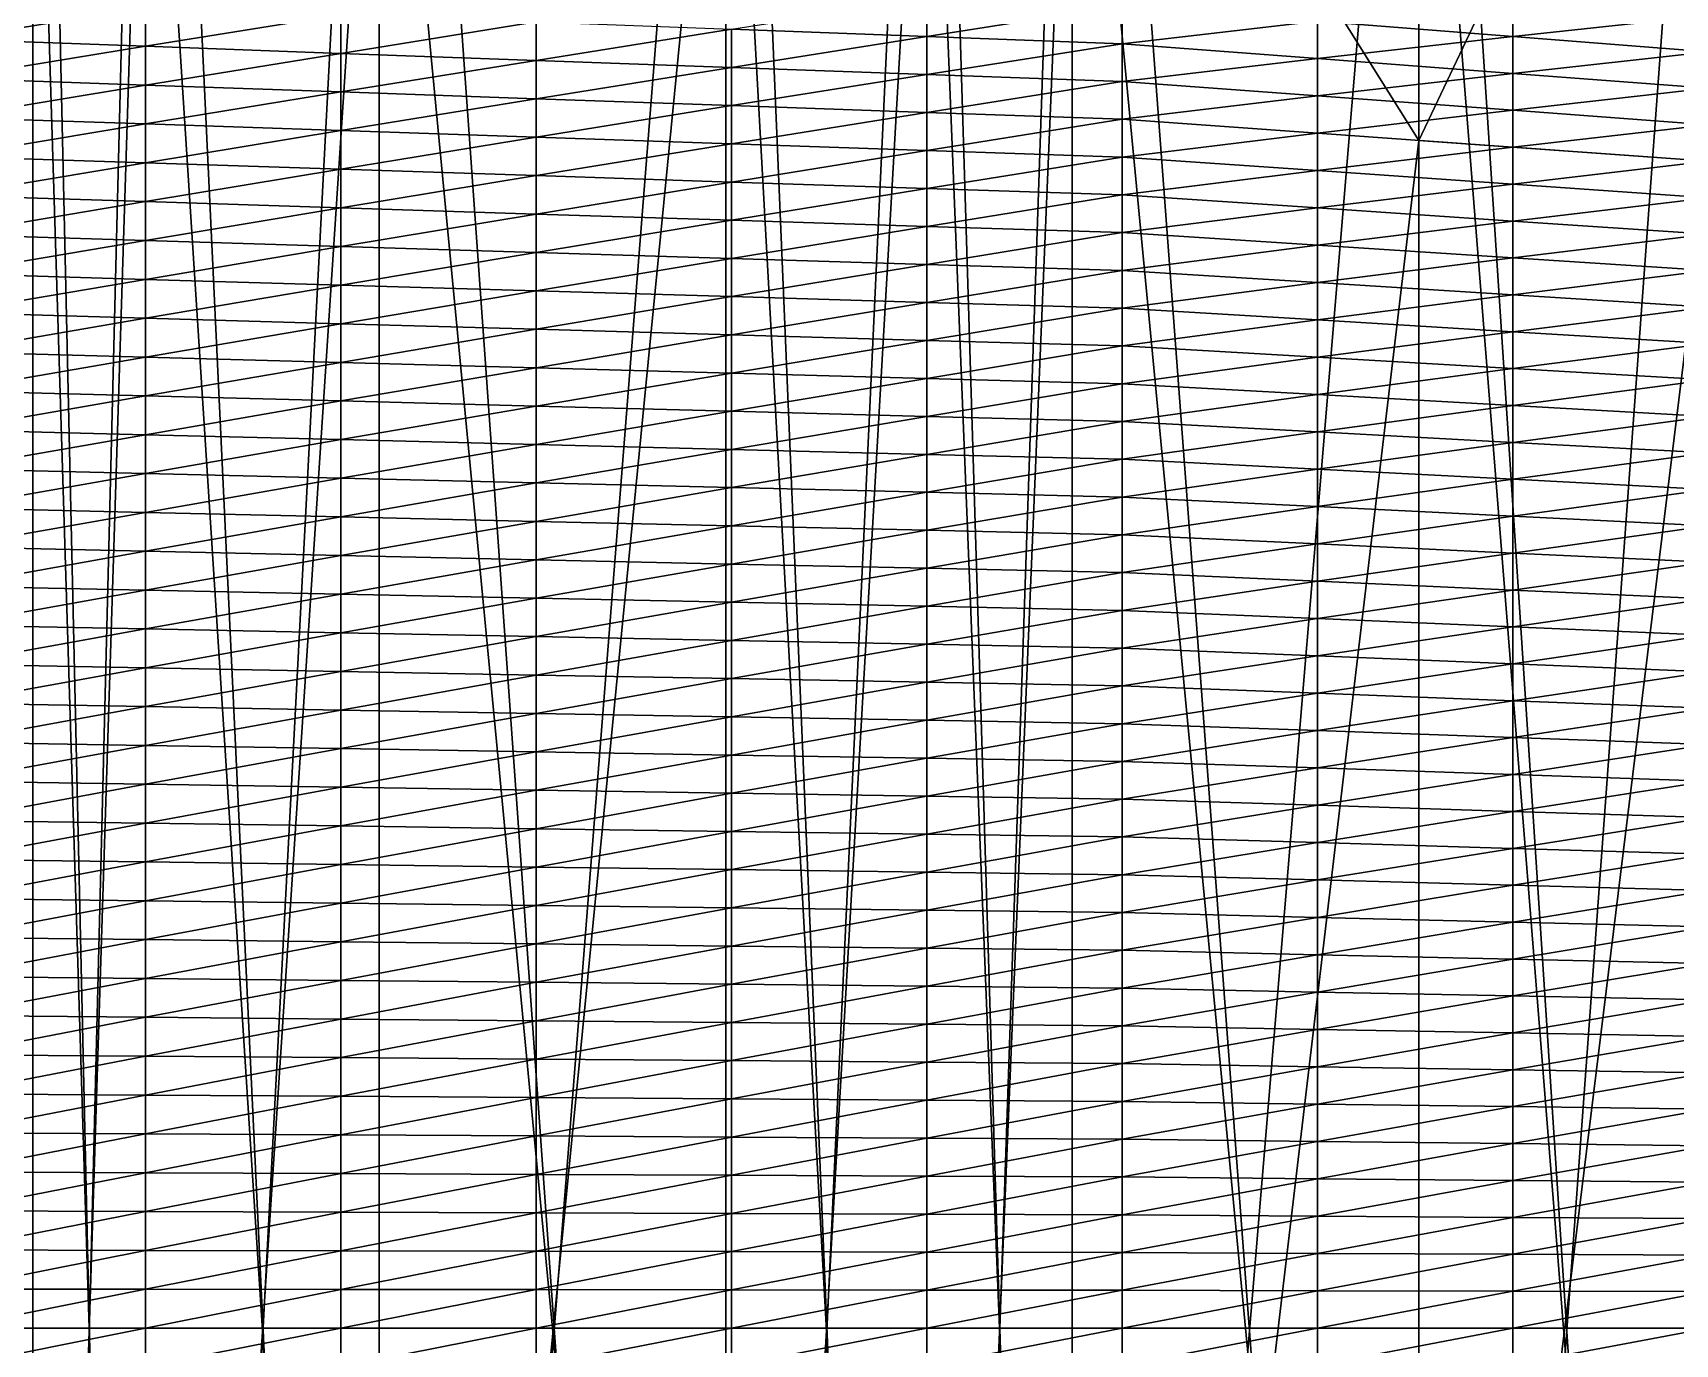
# Model space of a CAD drawing. Header units: metres. Extents: x -3 to 177, y -14 to 14.
# Drawn here: x 140.2 to 149.24, y -0.09 to 7.13 of the extents above; entities that cross this region are included whole.
import ezdxf

# ---------------------------------------------------------------- set-up
doc = ezdxf.new("R2010")
doc.units = ezdxf.units.M
for name, color, linetype, true_color in [('DB_1', 7, 'Continuous', 0x99866a), ('HOLD_1', 7, 'Continuous', 0xe6b85c), ('HULL', 7, 'Continuous', 0x528ba5)]:
    doc.layers.add(name, color=color, linetype=linetype, true_color=true_color)

msp = doc.modelspace()

# ---------------------------------------------------------------- linework, layer by layer
at = {"layer": 'DB_1'}
for points in [[(140.204, 13.7756, 1.75), (140.204, -13.7756, 1.75), (140.825, -13.6949, 1.75)], [(140.204, 13.7756, 1.75), (140.825, -13.6949, 1.75), (140.825, 13.6949, 1.75)], [(140.204, -13.7756, 1.75), (140.204, 13.7756, 1.75), (140.204, 13.6122, 1.4)], [(140.825, 13.6949, 1.75), (140.825, -13.6949, 1.75), (142.1111, -13.5271, 1.75)], [(140.825, 13.6949, 1.75), (142.1111, -13.5271, 1.75), (142.1111, 13.5271, 1.75)], [(140.204, -13.7756, 1.75), (140.204, 13.6122, 1.4), (140.204, 13.0965, 0.7)], [(142.1111, 13.5271, 1.75), (142.1111, -13.5271, 1.75), (144.0182, -13.2691, 1.75)], [(142.1111, 13.5271, 1.75), (144.0182, -13.2691, 1.75), (144.0182, 13.2691, 1.75)], [(144.0182, 13.2691, 1.75), (144.0182, -13.2691, 1.75), (145.125, -13.1167, 1.75)], [(144.0182, 13.2691, 1.75), (145.125, -13.1167, 1.75), (145.125, 13.1167, 1.75)], [(145.125, 13.1167, 1.75), (145.125, -13.1167, 1.75), (145.9252, -13.0029, 1.75)], [(145.125, 13.1167, 1.75), (145.9252, -13.0029, 1.75), (145.9252, 13.0029, 1.75)], [(140.204, 13.0965, 0.7), (140.204, 9.8647), (140.204, -12.6116, 0.35)], [(140.204, -13.7756, 1.75), (140.204, 13.0965, 0.7), (140.204, -12.6116, 0.35)], [(145.9252, 13.0029, 1.75), (145.9252, -13.0029, 1.75), (147.8323, -12.4476, 1.75)], [(145.9252, 13.0029, 1.75), (147.8323, -12.4476, 1.75), (147.8323, 12.4476, 1.75)], [(147.8323, 12.4476, 1.75), (147.8323, -12.4476, 1.75), (149.425, -11.9222, 1.75)], [(147.8323, 12.4476, 1.75), (149.425, -11.9222, 1.75), (149.425, 11.9222, 1.75)], [(145.9252, 9.5772), (147.8323, 10.6657, 0.35), (147.8323, 6.536)], [(147.8323, 6.536), (147.8323, 10.6657, 0.35), (149.425, 9.8921, 0.35)], [(140.204, -9.8647), (140.204, 9.8647), (140.825, 9.8335)], [(140.204, 9.8647), (140.204, -9.8647), (140.204, -12.6116, 0.35)], [(147.8323, 6.536), (149.425, 9.8921, 0.35), (149.425, 6.4221)], [(140.204, -9.8647), (140.825, 9.8335), (140.825, -9.8335)], [(140.825, -9.8335), (140.825, 9.8335), (142.1111, 9.7689)], [(140.825, -9.8335), (142.1111, 9.7689), (142.1111, -9.7689)], [(142.1111, -9.7689), (142.1111, 9.7689), (144.0182, 9.6731)], [(142.1111, -9.7689), (144.0182, 9.6731), (144.0182, -9.6731)], [(144.0182, -9.6731), (144.0182, 9.6731), (145.125, 9.6175)], [(144.0182, -9.6731), (145.125, 9.6175), (145.125, -9.6175)], [(145.125, -9.6175), (145.125, 9.6175), (145.9252, 9.5772)], [(145.125, -9.6175), (145.9252, 9.5772), (145.9252, -9.5772)], [(145.9252, -9.5772), (145.9252, 9.5772), (147.8323, 6.536)], [(145.9252, -9.5772), (147.8323, 6.536), (147.8323, -6.536)], [(147.8323, -6.536), (147.8323, 6.536), (149.425, 6.4221)], [(147.8323, -6.536), (149.425, 6.4221), (149.425, -6.4221)]]:
    msp.add_3dface(points, dxfattribs=at)
at = {"layer": 'HOLD_1'}
for points in [[(140.204, 12.9335, 5.7503), (140.204, 12.4714, 1.75), (140.204, -12.779, 3.0007)], [(140.204, 9.996, 12.6718), (140.204, 12.9335, 5.7503), (140.204, -12.779, 3.0007)], [(140.204, -12.4714, 1.75), (140.204, 12.4714, 1.75), (140.825, 12.3908, 1.75)], [(140.204, 12.4714, 1.75), (140.204, -12.4714, 1.75), (140.204, -12.779, 3.0007)], [(140.204, -12.4714, 1.75), (140.825, 12.3908, 1.75), (140.825, -12.3908, 1.75)], [(140.825, -12.3908, 1.75), (140.825, 12.3908, 1.75), (142.1111, 12.2229, 1.75)], [(140.825, -12.3908, 1.75), (142.1111, 12.2229, 1.75), (142.1111, -12.2229, 1.75)], [(142.1111, -12.2229, 1.75), (142.1111, 12.2229, 1.75), (144.0182, 11.9648, 1.75)], [(142.1111, -12.2229, 1.75), (144.0182, 11.9648, 1.75), (144.0182, -11.9648, 1.75)], [(144.0182, -11.9648, 1.75), (144.0182, 11.9648, 1.75), (145.125, 11.8124, 1.75)], [(144.0182, -11.9648, 1.75), (145.125, 11.8124, 1.75), (145.125, -11.8124, 1.75)], [(145.125, -11.8124, 1.75), (145.125, 11.8124, 1.75), (145.9252, 11.6986, 1.75)], [(145.125, -11.8124, 1.75), (145.9252, 11.6986, 1.75), (145.9252, -11.6986, 1.75)], [(145.9252, -11.6986, 1.75), (145.9252, 11.6986, 1.75), (147.8323, 11.143, 1.75)], [(145.9252, -11.6986, 1.75), (147.8323, 11.143, 1.75), (147.8323, -11.143, 1.75)], [(147.8323, -11.143, 1.75), (147.8323, 11.143, 1.75), (149.425, 10.6175, 1.75)], [(147.8323, -11.143, 1.75), (149.425, 10.6175, 1.75), (149.425, -10.6175, 1.75)], [(140.204, 9.996, 14.6), (140.204, -9.996, 14.6), (140.825, -9.996, 14.6)], [(140.204, 9.996, 14.6), (140.825, -9.996, 14.6), (140.825, 9.996, 14.6)], [(140.204, -9.996, 14.6), (140.204, 9.996, 14.6), (140.204, 9.996, 12.6718)], [(140.204, -9.996, 12.6718), (140.204, -9.996, 14.6), (140.204, 9.996, 12.6718)], [(140.204, -12.779, 3.0007), (140.204, -9.996, 12.6718), (140.204, 9.996, 12.6718)], [(140.825, 9.996, 14.6), (140.825, -9.996, 14.6), (142.1111, -9.996, 14.6)], [(140.825, 9.996, 14.6), (142.1111, -9.996, 14.6), (142.1111, 9.996, 14.6)], [(142.1111, 9.996, 14.6), (142.1111, -9.996, 14.6), (144.0182, -9.996, 14.6)], [(142.1111, 9.996, 14.6), (144.0182, -9.996, 14.6), (144.0182, 9.996, 14.6)], [(144.0182, 9.996, 14.6), (144.0182, -9.996, 14.6), (145.125, -9.996, 14.6)], [(144.0182, 9.996, 14.6), (145.125, -9.996, 14.6), (145.125, 9.996, 14.6)], [(145.125, 9.996, 14.6), (145.125, -9.996, 14.6), (145.9252, -9.996, 14.6)], [(145.125, 9.996, 14.6), (145.9252, -9.996, 14.6), (145.9252, 9.996, 14.6)], [(145.9252, 9.996, 14.6), (145.9252, -9.996, 14.6), (147.8323, -9.996, 14.6)], [(145.9252, 9.996, 14.6), (147.8323, -9.996, 14.6), (147.8323, 9.996, 14.6)], [(147.8323, 9.996, 14.6), (147.8323, -9.996, 14.6), (149.425, -9.996, 14.6)], [(147.8323, 9.996, 14.6), (149.425, -9.996, 14.6), (149.425, 9.996, 14.6)]]:
    msp.add_3dface(points, dxfattribs=at)
at = {"layer": 'HULL'}
for points in [[(139.75, 7.0932), (139.75, 7.3082), (140.825, 7.2682)], [(139.75, 7.0932), (140.825, 7.2682), (140.825, 7.0545)], [(140.825, 7.0545), (140.825, 7.2682), (141.9, 7.2283)], [(144.05, 7.1485), (145.125, 7.3176), (145.125, 7.1086)], [(145.125, 7.1086), (145.125, 7.3176), (146.2, 7.2765)], [(145.125, 7.1086), (146.2, 7.2765), (146.2, 7.0686)], [(146.2, 7.0686), (146.2, 7.2765), (147.275, 7.1924, 0.0011)], [(147.275, 7.1924, 0.0011), (148.35, 7.3112, 0.0057), (148.35, 7.1083, 0.0023)], [(148.35, 7.1083, 0.0023), (148.35, 7.3112, 0.0057), (149.425, 7.2246, 0.0086)], [(140.825, 7.0545), (141.9, 7.2283), (141.9, 7.0157)], [(141.9, 7.0157), (141.9, 7.2283), (142.975, 7.1884)], [(141.9, 7.0157), (142.975, 7.1884), (142.975, 6.977)], [(142.975, 6.977), (142.975, 7.1884), (144.05, 7.1485)], [(142.975, 6.977), (144.05, 7.1485), (144.05, 6.9382)], [(144.05, 6.9382), (144.05, 7.1485), (145.125, 7.1086)], [(146.2, 7.0686), (147.275, 7.1924, 0.0011), (147.275, 6.9869, 0.0006)], [(147.275, 6.9869, 0.0006), (147.275, 7.1924, 0.0011), (148.35, 7.1083, 0.0023)], [(148.35, 7.1083, 0.0023), (149.425, 7.2246, 0.0086), (149.425, 7.0241, 0.0034)], [(139.75, 6.8783), (139.75, 7.0932), (140.825, 7.0545)], [(139.75, 6.8783), (140.825, 7.0545), (140.825, 6.8407)], [(140.825, 6.8407), (140.825, 7.0545), (141.9, 7.0157)], [(144.05, 6.9382), (145.125, 7.1086), (145.125, 6.8995)], [(145.125, 6.8995), (145.125, 7.1086), (146.2, 7.0686)], [(145.125, 6.8995), (146.2, 7.0686), (146.2, 6.8607)], [(146.2, 6.8607), (146.2, 7.0686), (147.275, 6.9869, 0.0006)], [(147.275, 6.9869, 0.0006), (148.35, 7.1083, 0.0023), (148.35, 6.9052, 0.0012)], [(148.35, 6.9052, 0.0012), (148.35, 7.1083, 0.0023), (149.425, 7.0241, 0.0034)], [(140.825, 6.8407), (141.9, 7.0157), (141.9, 6.8031)], [(141.9, 6.8031), (141.9, 7.0157), (142.975, 6.977)], [(141.9, 6.8031), (142.975, 6.977), (142.975, 6.7656)], [(142.975, 6.7656), (142.975, 6.977), (144.05, 6.9382)], [(146.2, 6.8607), (147.275, 6.9869, 0.0006), (147.275, 6.7814, 0.0003)], [(147.275, 6.7814, 0.0003), (147.275, 6.9869, 0.0006), (148.35, 6.9052, 0.0012)], [(148.35, 6.9052, 0.0012), (149.425, 7.0241, 0.0034), (149.425, 6.8235, 0.0018)], [(139.75, 6.6633), (139.75, 6.8783), (140.825, 6.8407)], [(142.975, 6.7656), (144.05, 6.9382), (144.05, 6.728)], [(144.05, 6.728), (144.05, 6.9382), (145.125, 6.8995)], [(144.05, 6.728), (145.125, 6.8995), (145.125, 6.6904)], [(145.125, 6.6904), (145.125, 6.8995), (146.2, 6.8607)], [(147.275, 6.7814, 0.0003), (148.35, 6.9052, 0.0012), (148.35, 6.7021, 0.0006)], [(148.35, 6.7021, 0.0006), (148.35, 6.9052, 0.0012), (149.425, 6.8235, 0.0018)], [(139.75, 6.6633), (140.825, 6.8407), (140.825, 6.6269)], [(140.825, 6.6269), (140.825, 6.8407), (141.9, 6.8031)], [(140.825, 6.6269), (141.9, 6.8031), (141.9, 6.5905)], [(141.9, 6.5905), (141.9, 6.8031), (142.975, 6.7656)], [(145.125, 6.6904), (146.2, 6.8607), (146.2, 6.6528)], [(146.2, 6.6528), (146.2, 6.8607), (147.275, 6.7814, 0.0003)], [(146.2, 6.6528), (147.275, 6.7814, 0.0003), (147.275, 6.5759)], [(147.275, 6.5759), (147.275, 6.7814, 0.0003), (148.35, 6.7021, 0.0006)], [(148.35, 6.7021, 0.0006), (149.425, 6.8235, 0.0018), (149.425, 6.6228, 0.0009)], [(141.9, 6.5905), (142.975, 6.7656), (142.975, 6.5541)], [(142.975, 6.5541), (142.975, 6.7656), (144.05, 6.728)], [(142.975, 6.5541), (144.05, 6.728), (144.05, 6.5177)], [(144.05, 6.5177), (144.05, 6.728), (145.125, 6.6904)], [(144.05, 6.5177), (145.125, 6.6904), (145.125, 6.4813)], [(145.125, 6.4813), (145.125, 6.6904), (146.2, 6.6528)], [(147.275, 6.5759), (148.35, 6.7021, 0.0006), (148.35, 6.499)], [(148.35, 6.499), (148.35, 6.7021, 0.0006), (149.425, 6.6228, 0.0009)], [(139.75, 6.4484), (139.75, 6.6633), (140.825, 6.6269)], [(139.75, 6.4484), (140.825, 6.6269), (140.825, 6.4132)], [(140.825, 6.4132), (140.825, 6.6269), (141.9, 6.5905)], [(145.125, 6.4813), (146.2, 6.6528), (146.2, 6.4449)], [(146.2, 6.4449), (146.2, 6.6528), (147.275, 6.5759)], [(148.35, 6.499), (149.425, 6.6228, 0.0009), (149.425, 6.4221)], [(140.825, 6.4132), (141.9, 6.5905), (141.9, 6.3779)], [(141.9, 6.3779), (141.9, 6.5905), (142.975, 6.5541)], [(141.9, 6.3779), (142.975, 6.5541), (142.975, 6.3427)], [(142.975, 6.3427), (142.975, 6.5541), (144.05, 6.5177)], [(142.975, 6.3427), (144.05, 6.5177), (144.05, 6.3075)], [(144.05, 6.3075), (144.05, 6.5177), (145.125, 6.4813)], [(146.2, 6.4449), (147.275, 6.5759), (147.275, 6.3704)], [(147.275, 6.3704), (147.275, 6.5759), (148.35, 6.499)], [(139.75, 6.2334), (139.75, 6.4484), (140.825, 6.4132)], [(144.05, 6.3075), (145.125, 6.4813), (145.125, 6.2723)], [(145.125, 6.2723), (145.125, 6.4813), (146.2, 6.4449)], [(145.125, 6.2723), (146.2, 6.4449), (146.2, 6.237)], [(146.2, 6.237), (146.2, 6.4449), (147.275, 6.3704)], [(147.275, 6.3704), (148.35, 6.499), (148.35, 6.2959)], [(148.35, 6.2959), (148.35, 6.499), (149.425, 6.4221)], [(148.35, 6.2959), (149.425, 6.4221), (149.425, 6.2214)], [(139.75, 6.2334), (140.825, 6.4132), (140.825, 6.1994)], [(140.825, 6.1994), (140.825, 6.4132), (141.9, 6.3779)], [(140.825, 6.1994), (141.9, 6.3779), (141.9, 6.1653)], [(141.9, 6.1653), (141.9, 6.3779), (142.975, 6.3427)], [(141.9, 6.1653), (142.975, 6.3427), (142.975, 6.1313)], [(142.975, 6.1313), (142.975, 6.3427), (144.05, 6.3075)], [(146.2, 6.237), (147.275, 6.3704), (147.275, 6.1649)], [(147.275, 6.1649), (147.275, 6.3704), (148.35, 6.2959)], [(142.975, 6.1313), (144.05, 6.3075), (144.05, 6.0972)], [(144.05, 6.0972), (144.05, 6.3075), (145.125, 6.2723)], [(144.05, 6.0972), (145.125, 6.2723), (145.125, 6.0632)], [(145.125, 6.0632), (145.125, 6.2723), (146.2, 6.237)], [(147.275, 6.1649), (148.35, 6.2959), (148.35, 6.0928)], [(148.35, 6.0928), (148.35, 6.2959), (149.425, 6.2214)], [(139.75, 6.0185), (139.75, 6.2334), (140.825, 6.1994)], [(139.75, 6.0185), (140.825, 6.1994), (140.825, 5.9856)], [(140.825, 5.9856), (140.825, 6.1994), (141.9, 6.1653)], [(140.825, 5.9856), (141.9, 6.1653), (141.9, 5.9527)], [(141.9, 5.9527), (141.9, 6.1653), (142.975, 6.1313)], [(145.125, 6.0632), (146.2, 6.237), (146.2, 6.0291)], [(146.2, 6.0291), (146.2, 6.237), (147.275, 6.1649)], [(146.2, 6.0291), (147.275, 6.1649), (147.275, 5.9594)], [(147.275, 5.9594), (147.275, 6.1649), (148.35, 6.0928)], [(148.35, 6.0928), (149.425, 6.2214), (149.425, 6.0207)], [(141.9, 5.9527), (142.975, 6.1313), (142.975, 5.9199)], [(142.975, 5.9199), (142.975, 6.1313), (144.05, 6.0972)], [(142.975, 5.9199), (144.05, 6.0972), (144.05, 5.887)], [(144.05, 5.887), (144.05, 6.0972), (145.125, 6.0632)], [(144.05, 5.887), (145.125, 6.0632), (145.125, 5.8541)], [(145.125, 5.8541), (145.125, 6.0632), (146.2, 6.0291)], [(147.275, 5.9594), (148.35, 6.0928), (148.35, 5.8897)], [(148.35, 5.8897), (148.35, 6.0928), (149.425, 6.0207)], [(139.75, 5.8035), (139.75, 6.0185), (140.825, 5.9856)], [(139.75, 5.8035), (140.825, 5.9856), (140.825, 5.7718)], [(140.825, 5.7718), (140.825, 5.9856), (141.9, 5.9527)], [(145.125, 5.8541), (146.2, 6.0291), (146.2, 5.8212)], [(146.2, 5.8212), (146.2, 6.0291), (147.275, 5.9594)], [(148.35, 5.8897), (149.425, 6.0207), (149.425, 5.82)], [(140.825, 5.7718), (141.9, 5.9527), (141.9, 5.7401)], [(141.9, 5.7401), (141.9, 5.9527), (142.975, 5.9199)], [(141.9, 5.7401), (142.975, 5.9199), (142.975, 5.7084)], [(142.975, 5.7084), (142.975, 5.9199), (144.05, 5.887)], [(142.975, 5.7084), (144.05, 5.887), (144.05, 5.6767)], [(144.05, 5.6767), (144.05, 5.887), (145.125, 5.8541)], [(146.2, 5.8212), (147.275, 5.9594), (147.275, 5.7539)], [(147.275, 5.7539), (147.275, 5.9594), (148.35, 5.8897)], [(147.275, 5.7539), (148.35, 5.8897), (148.35, 5.6866)], [(148.35, 5.6866), (148.35, 5.8897), (149.425, 5.82)], [(139.75, 5.5886), (139.75, 5.8035), (140.825, 5.7718)], [(144.05, 5.6767), (145.125, 5.8541), (145.125, 5.645)], [(145.125, 5.645), (145.125, 5.8541), (146.2, 5.8212)], [(145.125, 5.645), (146.2, 5.8212), (146.2, 5.6133)], [(146.2, 5.6133), (146.2, 5.8212), (147.275, 5.7539)], [(148.35, 5.6866), (149.425, 5.82), (149.425, 5.6193)], [(139.75, 5.5886), (140.825, 5.7718), (140.825, 5.5581)], [(140.825, 5.5581), (140.825, 5.7718), (141.9, 5.7401)], [(140.825, 5.5581), (141.9, 5.7401), (141.9, 5.5275)], [(141.9, 5.5275), (141.9, 5.7401), (142.975, 5.7084)], [(141.9, 5.5275), (142.975, 5.7084), (142.975, 5.497)], [(142.975, 5.497), (142.975, 5.7084), (144.05, 5.6767)], [(146.2, 5.6133), (147.275, 5.7539), (147.275, 5.5484)], [(147.275, 5.5484), (147.275, 5.7539), (148.35, 5.6866)], [(142.975, 5.497), (144.05, 5.6767), (144.05, 5.4665)], [(144.05, 5.4665), (144.05, 5.6767), (145.125, 5.645)], [(144.05, 5.4665), (145.125, 5.645), (145.125, 5.436)], [(145.125, 5.436), (145.125, 5.645), (146.2, 5.6133)], [(145.125, 5.436), (146.2, 5.6133), (146.2, 5.4054)], [(146.2, 5.4054), (146.2, 5.6133), (147.275, 5.5484)], [(147.275, 5.5484), (148.35, 5.6866), (148.35, 5.4835)], [(148.35, 5.4835), (148.35, 5.6866), (149.425, 5.6193)], [(148.35, 5.4835), (149.425, 5.6193), (149.425, 5.4186)], [(139.75, 5.3737), (139.75, 5.5886), (140.825, 5.5581)], [(139.75, 5.3737), (140.825, 5.5581), (140.825, 5.3443)], [(140.825, 5.3443), (140.825, 5.5581), (141.9, 5.5275)], [(140.825, 5.3443), (141.9, 5.5275), (141.9, 5.3149)], [(141.9, 5.3149), (141.9, 5.5275), (142.975, 5.497)], [(146.2, 5.4054), (147.275, 5.5484), (147.275, 5.3429)], [(147.275, 5.3429), (147.275, 5.5484), (148.35, 5.4835)], [(141.9, 5.3149), (142.975, 5.497), (142.975, 5.2856)], [(142.975, 5.2856), (142.975, 5.497), (144.05, 5.4665)], [(142.975, 5.2856), (144.05, 5.4665), (144.05, 5.2562)], [(144.05, 5.2562), (144.05, 5.4665), (145.125, 5.436)], [(144.05, 5.2562), (145.125, 5.436), (145.125, 5.2269)], [(145.125, 5.2269), (145.125, 5.436), (146.2, 5.4054)], [(147.275, 5.3429), (148.35, 5.4835), (148.35, 5.2804)], [(148.35, 5.2804), (148.35, 5.4835), (149.425, 5.4186)], [(139.75, 5.1587), (139.75, 5.3737), (140.825, 5.3443)], [(139.75, 5.1587), (140.825, 5.3443), (140.825, 5.1305)], [(140.825, 5.1305), (140.825, 5.3443), (141.9, 5.3149)], [(145.125, 5.2269), (146.2, 5.4054), (146.2, 5.1975)], [(146.2, 5.1975), (146.2, 5.4054), (147.275, 5.3429)], [(146.2, 5.1975), (147.275, 5.3429), (147.275, 5.1374)], [(147.275, 5.1374), (147.275, 5.3429), (148.35, 5.2804)], [(148.35, 5.2804), (149.425, 5.4186), (149.425, 5.2179)], [(140.825, 5.1305), (141.9, 5.3149), (141.9, 5.1023)], [(141.9, 5.1023), (141.9, 5.3149), (142.975, 5.2856)], [(141.9, 5.1023), (142.975, 5.2856), (142.975, 5.0742)], [(142.975, 5.0742), (142.975, 5.2856), (144.05, 5.2562)], [(142.975, 5.0742), (144.05, 5.2562), (144.05, 5.046)], [(144.05, 5.046), (144.05, 5.2562), (145.125, 5.2269)], [(147.275, 5.1374), (148.35, 5.2804), (148.35, 5.0773)], [(148.35, 5.0773), (148.35, 5.2804), (149.425, 5.2179)], [(139.75, 4.9438), (139.75, 5.1587), (140.825, 5.1305)], [(144.05, 5.046), (145.125, 5.2269), (145.125, 5.0178)], [(145.125, 5.0178), (145.125, 5.2269), (146.2, 5.1975)], [(145.125, 5.0178), (146.2, 5.1975), (146.2, 4.9896)], [(146.2, 4.9896), (146.2, 5.1975), (147.275, 5.1374)], [(148.35, 5.0773), (149.425, 5.2179), (149.425, 5.0173)], [(139.75, 4.9438), (140.825, 5.1305), (140.825, 4.9168)], [(140.825, 4.9168), (140.825, 5.1305), (141.9, 5.1023)], [(140.825, 4.9168), (141.9, 5.1023), (141.9, 4.8897)], [(141.9, 4.8897), (141.9, 5.1023), (142.975, 5.0742)], [(141.9, 4.8897), (142.975, 5.0742), (142.975, 4.8627)], [(142.975, 4.8627), (142.975, 5.0742), (144.05, 5.046)], [(146.2, 4.9896), (147.275, 5.1374), (147.275, 4.9319)], [(147.275, 4.9319), (147.275, 5.1374), (148.35, 5.0773)], [(147.275, 4.9319), (148.35, 5.0773), (148.35, 4.8743)], [(148.35, 4.8743), (148.35, 5.0773), (149.425, 5.0173)], [(142.975, 4.8627), (144.05, 5.046), (144.05, 4.8357)], [(144.05, 4.8357), (144.05, 5.046), (145.125, 5.0178)], [(144.05, 4.8357), (145.125, 5.0178), (145.125, 4.8087)], [(145.125, 4.8087), (145.125, 5.0178), (146.2, 4.9896)], [(145.125, 4.8087), (146.2, 4.9896), (146.2, 4.7817)], [(146.2, 4.7817), (146.2, 4.9896), (147.275, 4.9319)], [(148.35, 4.8743), (149.425, 5.0173), (149.425, 4.8166)], [(139.75, 4.7288), (139.75, 4.9438), (140.825, 4.9168)], [(139.75, 4.7288), (140.825, 4.9168), (140.825, 4.703)], [(140.825, 4.703), (140.825, 4.9168), (141.9, 4.8897)], [(140.825, 4.703), (141.9, 4.8897), (141.9, 4.6772)], [(141.9, 4.6772), (141.9, 4.8897), (142.975, 4.8627)], [(146.2, 4.7817), (147.275, 4.9319), (147.275, 4.7264)], [(147.275, 4.7264), (147.275, 4.9319), (148.35, 4.8743)], [(141.9, 4.6772), (142.975, 4.8627), (142.975, 4.6513)], [(142.975, 4.6513), (142.975, 4.8627), (144.05, 4.8357)], [(142.975, 4.6513), (144.05, 4.8357), (144.05, 4.6255)], [(144.05, 4.6255), (144.05, 4.8357), (145.125, 4.8087)], [(144.05, 4.6255), (145.125, 4.8087), (145.125, 4.5997)], [(145.125, 4.5997), (145.125, 4.8087), (146.2, 4.7817)], [(147.275, 4.7264), (148.35, 4.8743), (148.35, 4.6712)], [(148.35, 4.6712), (148.35, 4.8743), (149.425, 4.8166)], [(148.35, 4.6712), (149.425, 4.8166), (149.425, 4.6159)], [(139.75, 4.5139), (139.75, 4.7288), (140.825, 4.703)], [(139.75, 4.5139), (140.825, 4.703), (140.825, 4.4892)], [(140.825, 4.4892), (140.825, 4.703), (141.9, 4.6772)], [(145.125, 4.5997), (146.2, 4.7817), (146.2, 4.5738)], [(146.2, 4.5738), (146.2, 4.7817), (147.275, 4.7264)], [(146.2, 4.5738), (147.275, 4.7264), (147.275, 4.5209)], [(147.275, 4.5209), (147.275, 4.7264), (148.35, 4.6712)], [(140.825, 4.4892), (141.9, 4.6772), (141.9, 4.4646)], [(141.9, 4.4646), (141.9, 4.6772), (142.975, 4.6513)], [(141.9, 4.4646), (142.975, 4.6513), (142.975, 4.4399)], [(142.975, 4.4399), (142.975, 4.6513), (144.05, 4.6255)], [(142.975, 4.4399), (144.05, 4.6255), (144.05, 4.4152)], [(144.05, 4.4152), (144.05, 4.6255), (145.125, 4.5997)], [(147.275, 4.5209), (148.35, 4.6712), (148.35, 4.4681)], [(148.35, 4.4681), (148.35, 4.6712), (149.425, 4.6159)], [(148.35, 4.4681), (149.425, 4.6159), (149.425, 4.4152)], [(144.05, 4.4152), (145.125, 4.5997), (145.125, 4.3906)], [(145.125, 4.3906), (145.125, 4.5997), (146.2, 4.5738)], [(145.125, 4.3906), (146.2, 4.5738), (146.2, 4.3659)], [(146.2, 4.3659), (146.2, 4.5738), (147.275, 4.5209)], [(146.2, 4.3659), (147.275, 4.5209), (147.275, 4.3154)], [(147.275, 4.3154), (147.275, 4.5209), (148.35, 4.4681)], [(139.75, 4.2989), (139.75, 4.5139), (140.825, 4.4892)], [(139.75, 4.2989), (140.825, 4.4892), (140.825, 4.2754)], [(140.825, 4.2754), (140.825, 4.4892), (141.9, 4.4646)], [(140.825, 4.2754), (141.9, 4.4646), (141.9, 4.252)], [(141.9, 4.252), (141.9, 4.4646), (142.975, 4.4399)], [(141.9, 4.252), (142.975, 4.4399), (142.975, 4.2285)], [(142.975, 4.2285), (142.975, 4.4399), (144.05, 4.4152)], [(147.275, 4.3154), (148.35, 4.4681), (148.35, 4.265)], [(148.35, 4.265), (148.35, 4.4681), (149.425, 4.4152)], [(142.975, 4.2285), (144.05, 4.4152), (144.05, 4.205)], [(144.05, 4.205), (144.05, 4.4152), (145.125, 4.3906)], [(144.05, 4.205), (145.125, 4.3906), (145.125, 4.1815)], [(145.125, 4.1815), (145.125, 4.3906), (146.2, 4.3659)], [(145.125, 4.1815), (146.2, 4.3659), (146.2, 4.158)], [(146.2, 4.158), (146.2, 4.3659), (147.275, 4.3154)], [(148.35, 4.265), (149.425, 4.4152), (149.425, 4.2145)], [(139.75, 4.084), (139.75, 4.2989), (140.825, 4.2754)], [(139.75, 4.084), (140.825, 4.2754), (140.825, 4.0617)], [(140.825, 4.0617), (140.825, 4.2754), (141.9, 4.252)], [(140.825, 4.0617), (141.9, 4.252), (141.9, 4.0394)], [(141.9, 4.0394), (141.9, 4.252), (142.975, 4.2285)], [(146.2, 4.158), (147.275, 4.3154), (147.275, 4.1099)], [(147.275, 4.1099), (147.275, 4.3154), (148.35, 4.265)], [(147.275, 4.1099), (148.35, 4.265), (148.35, 4.0619)], [(148.35, 4.0619), (148.35, 4.265), (149.425, 4.2145)], [(141.9, 4.0394), (142.975, 4.2285), (142.975, 4.017)], [(142.975, 4.017), (142.975, 4.2285), (144.05, 4.205)], [(142.975, 4.017), (144.05, 4.205), (144.05, 3.9947)], [(144.05, 3.9947), (144.05, 4.205), (145.125, 4.1815)], [(144.05, 3.9947), (145.125, 4.1815), (145.125, 3.9724)], [(145.125, 3.9724), (145.125, 4.1815), (146.2, 4.158)], [(148.35, 4.0619), (149.425, 4.2145), (149.425, 4.0138)], [(139.75, 3.869), (139.75, 4.084), (140.825, 4.0617)], [(145.125, 3.9724), (146.2, 4.158), (146.2, 3.9501)], [(146.2, 3.9501), (146.2, 4.158), (147.275, 4.1099)], [(146.2, 3.9501), (147.275, 4.1099), (147.275, 3.9044)], [(147.275, 3.9044), (147.275, 4.1099), (148.35, 4.0619)], [(139.75, 3.869), (140.825, 4.0617), (140.825, 3.8479)], [(140.825, 3.8479), (140.825, 4.0617), (141.9, 4.0394)], [(140.825, 3.8479), (141.9, 4.0394), (141.9, 3.8268)], [(141.9, 3.8268), (141.9, 4.0394), (142.975, 4.017)], [(141.9, 3.8268), (142.975, 4.017), (142.975, 3.8056)], [(142.975, 3.8056), (142.975, 4.017), (144.05, 3.9947)], [(142.975, 3.8056), (144.05, 3.9947), (144.05, 3.7845)], [(144.05, 3.7845), (144.05, 3.9947), (145.125, 3.9724)], [(147.275, 3.9044), (148.35, 4.0619), (148.35, 3.8588)], [(148.35, 3.8588), (148.35, 4.0619), (149.425, 4.0138)], [(148.35, 3.8588), (149.425, 4.0138), (149.425, 3.8131)], [(144.05, 3.7845), (145.125, 3.9724), (145.125, 3.7634)], [(145.125, 3.7634), (145.125, 3.9724), (146.2, 3.9501)], [(145.125, 3.7634), (146.2, 3.9501), (146.2, 3.7422)], [(146.2, 3.7422), (146.2, 3.9501), (147.275, 3.9044)], [(146.2, 3.7422), (147.275, 3.9044), (147.275, 3.699)], [(147.275, 3.699), (147.275, 3.9044), (148.35, 3.8588)], [(139.75, 3.6541), (139.75, 3.869), (140.825, 3.8479)], [(139.75, 3.6541), (140.825, 3.8479), (140.825, 3.6341)], [(140.825, 3.6341), (140.825, 3.8479), (141.9, 3.8268)], [(140.825, 3.6341), (141.9, 3.8268), (141.9, 3.6142)], [(141.9, 3.6142), (141.9, 3.8268), (142.975, 3.8056)], [(141.9, 3.6142), (142.975, 3.8056), (142.975, 3.5942)], [(142.975, 3.5942), (142.975, 3.8056), (144.05, 3.7845)], [(147.275, 3.699), (148.35, 3.8588), (148.35, 3.6557)], [(148.35, 3.6557), (148.35, 3.8588), (149.425, 3.8131)], [(148.35, 3.6557), (149.425, 3.8131), (149.425, 3.6124)], [(142.975, 3.5942), (144.05, 3.7845), (144.05, 3.5742)], [(144.05, 3.5742), (144.05, 3.7845), (145.125, 3.7634)], [(144.05, 3.5742), (145.125, 3.7634), (145.125, 3.5543)], [(145.125, 3.5543), (145.125, 3.7634), (146.2, 3.7422)], [(145.125, 3.5543), (146.2, 3.7422), (146.2, 3.5343)], [(146.2, 3.5343), (146.2, 3.7422), (147.275, 3.699)], [(139.75, 3.4391), (139.75, 3.6541), (140.825, 3.6341)], [(139.75, 3.4391), (140.825, 3.6341), (140.825, 3.4204)], [(140.825, 3.4204), (140.825, 3.6341), (141.9, 3.6142)], [(146.2, 3.5343), (147.275, 3.699), (147.275, 3.4935)], [(147.275, 3.4935), (147.275, 3.699), (148.35, 3.6557)], [(147.275, 3.4935), (148.35, 3.6557), (148.35, 3.4526)], [(148.35, 3.4526), (148.35, 3.6557), (149.425, 3.6124)], [(140.825, 3.4204), (141.9, 3.6142), (141.9, 3.4016)], [(141.9, 3.4016), (141.9, 3.6142), (142.975, 3.5942)], [(141.9, 3.4016), (142.975, 3.5942), (142.975, 3.3828)], [(142.975, 3.3828), (142.975, 3.5942), (144.05, 3.5742)], [(142.975, 3.3828), (144.05, 3.5742), (144.05, 3.364)], [(144.05, 3.364), (144.05, 3.5742), (145.125, 3.5543)], [(144.05, 3.364), (145.125, 3.5543), (145.125, 3.3452)], [(145.125, 3.3452), (145.125, 3.5543), (146.2, 3.5343)], [(145.125, 3.3452), (146.2, 3.5343), (146.2, 3.3264)], [(146.2, 3.3264), (146.2, 3.5343), (147.275, 3.4935)], [(148.35, 3.4526), (149.425, 3.6124), (149.425, 3.4117)], [(139.75, 3.2242), (139.75, 3.4391), (140.825, 3.4204)], [(146.2, 3.3264), (147.275, 3.4935), (147.275, 3.288)], [(147.275, 3.288), (147.275, 3.4935), (148.35, 3.4526)], [(147.275, 3.288), (148.35, 3.4526), (148.35, 3.2495)], [(148.35, 3.2495), (148.35, 3.4526), (149.425, 3.4117)], [(139.75, 3.2242), (140.825, 3.4204), (140.825, 3.2066)], [(140.825, 3.2066), (140.825, 3.4204), (141.9, 3.4016)], [(140.825, 3.2066), (141.9, 3.4016), (141.9, 3.189)], [(141.9, 3.189), (141.9, 3.4016), (142.975, 3.3828)], [(141.9, 3.189), (142.975, 3.3828), (142.975, 3.1714)], [(142.975, 3.1714), (142.975, 3.3828), (144.05, 3.364)], [(142.975, 3.1714), (144.05, 3.364), (144.05, 3.1537)], [(144.05, 3.1537), (144.05, 3.364), (145.125, 3.3452)], [(144.05, 3.1537), (145.125, 3.3452), (145.125, 3.1361)], [(145.125, 3.1361), (145.125, 3.3452), (146.2, 3.3264)], [(148.35, 3.2495), (149.425, 3.4117), (149.425, 3.211)], [(145.125, 3.1361), (146.2, 3.3264), (146.2, 3.1185)], [(146.2, 3.1185), (146.2, 3.3264), (147.275, 3.288)], [(146.2, 3.1185), (147.275, 3.288), (147.275, 3.0825)], [(147.275, 3.0825), (147.275, 3.288), (148.35, 3.2495)], [(139.75, 3.0092), (139.75, 3.2242), (140.825, 3.2066)], [(139.75, 3.0092), (140.825, 3.2066), (140.825, 2.9928)], [(140.825, 2.9928), (140.825, 3.2066), (141.9, 3.189)], [(140.825, 2.9928), (141.9, 3.189), (141.9, 2.9764)], [(141.9, 2.9764), (141.9, 3.189), (142.975, 3.1714)], [(141.9, 2.9764), (142.975, 3.1714), (142.975, 2.9599)], [(142.975, 2.9599), (142.975, 3.1714), (144.05, 3.1537)], [(147.275, 3.0825), (148.35, 3.2495), (148.35, 3.0464)], [(148.35, 3.0464), (148.35, 3.2495), (149.425, 3.211)], [(148.35, 3.0464), (149.425, 3.211), (149.425, 3.0104)], [(142.975, 2.9599), (144.05, 3.1537), (144.05, 2.9435)], [(144.05, 2.9435), (144.05, 3.1537), (145.125, 3.1361)], [(144.05, 2.9435), (145.125, 3.1361), (145.125, 2.9271)], [(145.125, 2.9271), (145.125, 3.1361), (146.2, 3.1185)], [(145.125, 2.9271), (146.2, 3.1185), (146.2, 2.9106)], [(146.2, 2.9106), (146.2, 3.1185), (147.275, 3.0825)], [(146.2, 2.9106), (147.275, 3.0825), (147.275, 2.877)], [(147.275, 2.877), (147.275, 3.0825), (148.35, 3.0464)], [(139.75, 2.7943), (139.75, 3.0092), (140.825, 2.9928)], [(139.75, 2.7943), (140.825, 2.9928), (140.825, 2.779)], [(140.825, 2.779), (140.825, 2.9928), (141.9, 2.9764)], [(147.275, 2.877), (148.35, 3.0464), (148.35, 2.8433)], [(148.35, 2.8433), (148.35, 3.0464), (149.425, 3.0104)], [(148.35, 2.8433), (149.425, 3.0104), (149.425, 2.8097)], [(140.825, 2.779), (141.9, 2.9764), (141.9, 2.7638)], [(141.9, 2.7638), (141.9, 2.9764), (142.975, 2.9599)], [(141.9, 2.7638), (142.975, 2.9599), (142.975, 2.7485)], [(142.975, 2.7485), (142.975, 2.9599), (144.05, 2.9435)], [(142.975, 2.7485), (144.05, 2.9435), (144.05, 2.7332)], [(144.05, 2.7332), (144.05, 2.9435), (145.125, 2.9271)], [(144.05, 2.7332), (145.125, 2.9271), (145.125, 2.718)], [(145.125, 2.718), (145.125, 2.9271), (146.2, 2.9106)], [(145.125, 2.718), (146.2, 2.9106), (146.2, 2.7027)], [(146.2, 2.7027), (146.2, 2.9106), (147.275, 2.877)], [(146.2, 2.7027), (147.275, 2.877), (147.275, 2.6715)], [(147.275, 2.6715), (147.275, 2.877), (148.35, 2.8433)], [(147.275, 2.6715), (148.35, 2.8433), (148.35, 2.6402)], [(148.35, 2.6402), (148.35, 2.8433), (149.425, 2.8097)], [(148.35, 2.6402), (149.425, 2.8097), (149.425, 2.609)], [(139.75, 2.5794), (139.75, 2.7943), (140.825, 2.779)], [(139.75, 2.5794), (140.825, 2.779), (140.825, 2.5653)], [(140.825, 2.5653), (140.825, 2.779), (141.9, 2.7638)], [(140.825, 2.5653), (141.9, 2.7638), (141.9, 2.5512)], [(141.9, 2.5512), (141.9, 2.7638), (142.975, 2.7485)], [(141.9, 2.5512), (142.975, 2.7485), (142.975, 2.5371)], [(142.975, 2.5371), (142.975, 2.7485), (144.05, 2.7332)], [(142.975, 2.5371), (144.05, 2.7332), (144.05, 2.523)], [(144.05, 2.523), (144.05, 2.7332), (145.125, 2.718)], [(144.05, 2.523), (145.125, 2.718), (145.125, 2.5089)], [(145.125, 2.5089), (145.125, 2.718), (146.2, 2.7027)], [(145.125, 2.5089), (146.2, 2.7027), (146.2, 2.4948)], [(146.2, 2.4948), (146.2, 2.7027), (147.275, 2.6715)], [(146.2, 2.4948), (147.275, 2.6715), (147.275, 2.466)], [(147.275, 2.466), (147.275, 2.6715), (148.35, 2.6402)], [(147.275, 2.466), (148.35, 2.6402), (148.35, 2.4371)], [(148.35, 2.4371), (148.35, 2.6402), (149.425, 2.609)], [(139.75, 2.3644), (139.75, 2.5794), (140.825, 2.5653)], [(139.75, 2.3644), (140.825, 2.5653), (140.825, 2.3515)], [(140.825, 2.3515), (140.825, 2.5653), (141.9, 2.5512)], [(140.825, 2.3515), (141.9, 2.5512), (141.9, 2.3386)], [(141.9, 2.3386), (141.9, 2.5512), (142.975, 2.5371)], [(141.9, 2.3386), (142.975, 2.5371), (142.975, 2.3257)], [(142.975, 2.3257), (142.975, 2.5371), (144.05, 2.523)], [(148.35, 2.4371), (149.425, 2.609), (149.425, 2.4083)], [(142.975, 2.3257), (144.05, 2.523), (144.05, 2.3127)], [(144.05, 2.3127), (144.05, 2.523), (145.125, 2.5089)], [(144.05, 2.3127), (145.125, 2.5089), (145.125, 2.2998)], [(145.125, 2.2998), (145.125, 2.5089), (146.2, 2.4948)], [(145.125, 2.2998), (146.2, 2.4948), (146.2, 2.2869)], [(146.2, 2.2869), (146.2, 2.4948), (147.275, 2.466)], [(146.2, 2.2869), (147.275, 2.466), (147.275, 2.2605)], [(147.275, 2.2605), (147.275, 2.466), (148.35, 2.4371)], [(139.75, 2.1495), (139.75, 2.3644), (140.825, 2.3515)], [(139.75, 2.1495), (140.825, 2.3515), (140.825, 2.1377)], [(140.825, 2.1377), (140.825, 2.3515), (141.9, 2.3386)], [(147.275, 2.2605), (148.35, 2.4371), (148.35, 2.234)], [(148.35, 2.234), (148.35, 2.4371), (149.425, 2.4083)], [(148.35, 2.234), (149.425, 2.4083), (149.425, 2.2076)], [(140.825, 2.1377), (141.9, 2.3386), (141.9, 2.126)], [(141.9, 2.126), (141.9, 2.3386), (142.975, 2.3257)], [(141.9, 2.126), (142.975, 2.3257), (142.975, 2.1142)], [(142.975, 2.1142), (142.975, 2.3257), (144.05, 2.3127)], [(142.975, 2.1142), (144.05, 2.3127), (144.05, 2.1025)], [(144.05, 2.1025), (144.05, 2.3127), (145.125, 2.2998)], [(144.05, 2.1025), (145.125, 2.2998), (145.125, 2.0908)], [(145.125, 2.0908), (145.125, 2.2998), (146.2, 2.2869)], [(145.125, 2.0908), (146.2, 2.2869), (146.2, 2.079)], [(146.2, 2.079), (146.2, 2.2869), (147.275, 2.2605)], [(146.2, 2.079), (147.275, 2.2605), (147.275, 2.055)], [(147.275, 2.055), (147.275, 2.2605), (148.35, 2.234)], [(147.275, 2.055), (148.35, 2.234), (148.35, 2.0309)], [(148.35, 2.0309), (148.35, 2.234), (149.425, 2.2076)], [(148.35, 2.0309), (149.425, 2.2076), (149.425, 2.0069)], [(139.75, 1.9345), (139.75, 2.1495), (140.825, 2.1377)], [(139.75, 1.9345), (140.825, 2.1377), (140.825, 1.9239)], [(140.825, 1.9239), (140.825, 2.1377), (141.9, 2.126)], [(140.825, 1.9239), (141.9, 2.126), (141.9, 1.9134)], [(141.9, 1.9134), (141.9, 2.126), (142.975, 2.1142)], [(141.9, 1.9134), (142.975, 2.1142), (142.975, 1.9028)], [(142.975, 1.9028), (142.975, 2.1142), (144.05, 2.1025)], [(142.975, 1.9028), (144.05, 2.1025), (144.05, 1.8922)], [(144.05, 1.8922), (144.05, 2.1025), (145.125, 2.0908)], [(144.05, 1.8922), (145.125, 2.0908), (145.125, 1.8817)], [(145.125, 1.8817), (145.125, 2.0908), (146.2, 2.079)], [(145.125, 1.8817), (146.2, 2.079), (146.2, 1.8711)], [(146.2, 1.8711), (146.2, 2.079), (147.275, 2.055)], [(146.2, 1.8711), (147.275, 2.055), (147.275, 1.8495)], [(147.275, 1.8495), (147.275, 2.055), (148.35, 2.0309)], [(147.275, 1.8495), (148.35, 2.0309), (148.35, 1.8278)], [(148.35, 1.8278), (148.35, 2.0309), (149.425, 2.0069)], [(148.35, 1.8278), (149.425, 2.0069), (149.425, 1.8062)], [(139.75, 1.7196), (139.75, 1.9345), (140.825, 1.9239)], [(139.75, 1.7196), (140.825, 1.9239), (140.825, 1.7102)], [(140.825, 1.7102), (140.825, 1.9239), (141.9, 1.9134)], [(140.825, 1.7102), (141.9, 1.9134), (141.9, 1.7008)], [(141.9, 1.7008), (141.9, 1.9134), (142.975, 1.9028)], [(141.9, 1.7008), (142.975, 1.9028), (142.975, 1.6914)], [(142.975, 1.6914), (142.975, 1.9028), (144.05, 1.8922)], [(142.975, 1.6914), (144.05, 1.8922), (144.05, 1.682)], [(144.05, 1.682), (144.05, 1.8922), (145.125, 1.8817)], [(144.05, 1.682), (145.125, 1.8817), (145.125, 1.6726)], [(145.125, 1.6726), (145.125, 1.8817), (146.2, 1.8711)], [(145.125, 1.6726), (146.2, 1.8711), (146.2, 1.6632)], [(146.2, 1.6632), (146.2, 1.8711), (147.275, 1.8495)], [(146.2, 1.6632), (147.275, 1.8495), (147.275, 1.644)], [(147.275, 1.644), (147.275, 1.8495), (148.35, 1.8278)], [(147.275, 1.644), (148.35, 1.8278), (148.35, 1.6248)], [(148.35, 1.6248), (148.35, 1.8278), (149.425, 1.8062)], [(139.75, 1.5046), (139.75, 1.7196), (140.825, 1.7102)], [(148.35, 1.6248), (149.425, 1.8062), (149.425, 1.6055)], [(139.75, 1.5046), (140.825, 1.7102), (140.825, 1.4964)], [(140.825, 1.4964), (140.825, 1.7102), (141.9, 1.7008)], [(140.825, 1.4964), (141.9, 1.7008), (141.9, 1.4882)], [(141.9, 1.4882), (141.9, 1.7008), (142.975, 1.6914)], [(141.9, 1.4882), (142.975, 1.6914), (142.975, 1.48)], [(142.975, 1.48), (142.975, 1.6914), (144.05, 1.682)], [(142.975, 1.48), (144.05, 1.682), (144.05, 1.4717)], [(144.05, 1.4717), (144.05, 1.682), (145.125, 1.6726)], [(144.05, 1.4717), (145.125, 1.6726), (145.125, 1.4635)], [(145.125, 1.4635), (145.125, 1.6726), (146.2, 1.6632)], [(145.125, 1.4635), (146.2, 1.6632), (146.2, 1.4553)], [(146.2, 1.4553), (146.2, 1.6632), (147.275, 1.644)], [(146.2, 1.4553), (147.275, 1.644), (147.275, 1.4385)], [(147.275, 1.4385), (147.275, 1.644), (148.35, 1.6248)], [(147.275, 1.4385), (148.35, 1.6248), (148.35, 1.4217)], [(148.35, 1.4217), (148.35, 1.6248), (149.425, 1.6055)], [(148.35, 1.4217), (149.425, 1.6055), (149.425, 1.4048)], [(139.75, 1.2897), (139.75, 1.5046), (140.825, 1.4964)], [(139.75, 1.2897), (140.825, 1.4964), (140.825, 1.2826)], [(140.825, 1.2826), (140.825, 1.4964), (141.9, 1.4882)], [(140.825, 1.2826), (141.9, 1.4882), (141.9, 1.2756)], [(141.9, 1.2756), (141.9, 1.4882), (142.975, 1.48)], [(141.9, 1.2756), (142.975, 1.48), (142.975, 1.2685)], [(142.975, 1.2685), (142.975, 1.48), (144.05, 1.4717)], [(142.975, 1.2685), (144.05, 1.4717), (144.05, 1.2615)], [(144.05, 1.2615), (144.05, 1.4717), (145.125, 1.4635)], [(144.05, 1.2615), (145.125, 1.4635), (145.125, 1.2545)], [(145.125, 1.2545), (145.125, 1.4635), (146.2, 1.4553)], [(145.125, 1.2545), (146.2, 1.4553), (146.2, 1.2474)], [(146.2, 1.2474), (146.2, 1.4553), (147.275, 1.4385)], [(146.2, 1.2474), (147.275, 1.4385), (147.275, 1.233)], [(147.275, 1.233), (147.275, 1.4385), (148.35, 1.4217)], [(147.275, 1.233), (148.35, 1.4217), (148.35, 1.2186)], [(148.35, 1.2186), (148.35, 1.4217), (149.425, 1.4048)], [(148.35, 1.2186), (149.425, 1.4048), (149.425, 1.2041)], [(139.75, 1.0747), (139.75, 1.2897), (140.825, 1.2826)], [(139.75, 1.0747), (140.825, 1.2826), (140.825, 1.0689)], [(140.825, 1.0689), (140.825, 1.2826), (141.9, 1.2756)], [(140.825, 1.0689), (141.9, 1.2756), (141.9, 1.063)], [(141.9, 1.063), (141.9, 1.2756), (142.975, 1.2685)], [(141.9, 1.063), (142.975, 1.2685), (142.975, 1.0571)], [(142.975, 1.0571), (142.975, 1.2685), (144.05, 1.2615)], [(142.975, 1.0571), (144.05, 1.2615), (144.05, 1.0512)], [(144.05, 1.0512), (144.05, 1.2615), (145.125, 1.2545)], [(144.05, 1.0512), (145.125, 1.2545), (145.125, 1.0454)], [(145.125, 1.0454), (145.125, 1.2545), (146.2, 1.2474)], [(145.125, 1.0454), (146.2, 1.2474), (146.2, 1.0395)], [(146.2, 1.0395), (146.2, 1.2474), (147.275, 1.233)], [(146.2, 1.0395), (147.275, 1.233), (147.275, 1.0275)], [(147.275, 1.0275), (147.275, 1.233), (148.35, 1.2186)], [(147.275, 1.0275), (148.35, 1.2186), (148.35, 1.0155)], [(148.35, 1.0155), (148.35, 1.2186), (149.425, 1.2041)], [(148.35, 1.0155), (149.425, 1.2041), (149.425, 1.0035)], [(139.75, 0.8598), (139.75, 1.0747), (140.825, 1.0689)], [(139.75, 0.8598), (140.825, 1.0689), (140.825, 0.8551)], [(140.825, 0.8551), (140.825, 1.0689), (141.9, 1.063)], [(140.825, 0.8551), (141.9, 1.063), (141.9, 0.8504)], [(141.9, 0.8504), (141.9, 1.063), (142.975, 1.0571)], [(141.9, 0.8504), (142.975, 1.0571), (142.975, 0.8457)], [(142.975, 0.8457), (142.975, 1.0571), (144.05, 1.0512)], [(142.975, 0.8457), (144.05, 1.0512), (144.05, 0.841)], [(144.05, 0.841), (144.05, 1.0512), (145.125, 1.0454)], [(144.05, 0.841), (145.125, 1.0454), (145.125, 0.8363)], [(145.125, 0.8363), (145.125, 1.0454), (146.2, 1.0395)], [(145.125, 0.8363), (146.2, 1.0395), (146.2, 0.8316)], [(146.2, 0.8316), (146.2, 1.0395), (147.275, 1.0275)], [(146.2, 0.8316), (147.275, 1.0275), (147.275, 0.822)], [(147.275, 0.822), (147.275, 1.0275), (148.35, 1.0155)], [(147.275, 0.822), (148.35, 1.0155), (148.35, 0.8124)], [(148.35, 0.8124), (148.35, 1.0155), (149.425, 1.0035)], [(148.35, 0.8124), (149.425, 1.0035), (149.425, 0.8028)], [(139.75, 0.6448), (139.75, 0.8598), (140.825, 0.8551)], [(139.75, 0.6448), (140.825, 0.8551), (140.825, 0.6413)], [(140.825, 0.6413), (140.825, 0.8551), (141.9, 0.8504)], [(140.825, 0.6413), (141.9, 0.8504), (141.9, 0.6378)], [(141.9, 0.6378), (141.9, 0.8504), (142.975, 0.8457)], [(141.9, 0.6378), (142.975, 0.8457), (142.975, 0.6343)], [(142.975, 0.6343), (142.975, 0.8457), (144.05, 0.841)], [(142.975, 0.6343), (144.05, 0.841), (144.05, 0.6307)], [(144.05, 0.6307), (144.05, 0.841), (145.125, 0.8363)], [(144.05, 0.6307), (145.125, 0.8363), (145.125, 0.6272)], [(145.125, 0.6272), (145.125, 0.8363), (146.2, 0.8316)], [(145.125, 0.6272), (146.2, 0.8316), (146.2, 0.6237)], [(146.2, 0.6237), (146.2, 0.8316), (147.275, 0.822)], [(146.2, 0.6237), (147.275, 0.822), (147.275, 0.6165)], [(147.275, 0.6165), (147.275, 0.822), (148.35, 0.8124)], [(147.275, 0.6165), (148.35, 0.8124), (148.35, 0.6093)], [(148.35, 0.6093), (148.35, 0.8124), (149.425, 0.8028)], [(148.35, 0.6093), (149.425, 0.8028), (149.425, 0.6021)], [(139.75, 0.4299), (139.75, 0.6448), (140.825, 0.6413)], [(139.75, 0.4299), (140.825, 0.6413), (140.825, 0.4275)], [(140.825, 0.4275), (140.825, 0.6413), (141.9, 0.6378)], [(140.825, 0.4275), (141.9, 0.6378), (141.9, 0.4252)], [(141.9, 0.4252), (141.9, 0.6378), (142.975, 0.6343)], [(141.9, 0.4252), (142.975, 0.6343), (142.975, 0.4228)], [(142.975, 0.4228), (142.975, 0.6343), (144.05, 0.6307)], [(142.975, 0.4228), (144.05, 0.6307), (144.05, 0.4205)], [(144.05, 0.4205), (144.05, 0.6307), (145.125, 0.6272)], [(144.05, 0.4205), (145.125, 0.6272), (145.125, 0.4182)], [(145.125, 0.4182), (145.125, 0.6272), (146.2, 0.6237)], [(145.125, 0.4182), (146.2, 0.6237), (146.2, 0.4158)], [(146.2, 0.4158), (146.2, 0.6237), (147.275, 0.6165)], [(146.2, 0.4158), (147.275, 0.6165), (147.275, 0.411)], [(147.275, 0.411), (147.275, 0.6165), (148.35, 0.6093)], [(147.275, 0.411), (148.35, 0.6093), (148.35, 0.4062)], [(148.35, 0.4062), (148.35, 0.6093), (149.425, 0.6021)], [(148.35, 0.4062), (149.425, 0.6021), (149.425, 0.4014)], [(139.75, 0.2149), (139.75, 0.4299), (140.825, 0.4275)], [(139.75, 0.2149), (140.825, 0.4275), (140.825, 0.2138)], [(140.825, 0.2138), (140.825, 0.4275), (141.9, 0.4252)], [(140.825, 0.2138), (141.9, 0.4252), (141.9, 0.2126)], [(141.9, 0.2126), (141.9, 0.4252), (142.975, 0.4228)], [(141.9, 0.2126), (142.975, 0.4228), (142.975, 0.2114)], [(142.975, 0.2114), (142.975, 0.4228), (144.05, 0.4205)], [(142.975, 0.2114), (144.05, 0.4205), (144.05, 0.2102)], [(144.05, 0.2102), (144.05, 0.4205), (145.125, 0.4182)], [(144.05, 0.2102), (145.125, 0.4182), (145.125, 0.2091)], [(145.125, 0.2091), (145.125, 0.4182), (146.2, 0.4158)], [(145.125, 0.2091), (146.2, 0.4158), (146.2, 0.2079)], [(146.2, 0.2079), (146.2, 0.4158), (147.275, 0.411)], [(146.2, 0.2079), (147.275, 0.411), (147.275, 0.2055)], [(147.275, 0.2055), (147.275, 0.411), (148.35, 0.4062)], [(147.275, 0.2055), (148.35, 0.4062), (148.35, 0.2031)], [(148.35, 0.2031), (148.35, 0.4062), (149.425, 0.4014)], [(148.35, 0.2031), (149.425, 0.4014), (149.425, 0.2007)], [(139.75, 0), (139.75, 0.2149), (140.825, 0.2138)], [(139.75, 0), (140.825, 0.2138), (140.825, 0)], [(140.825, 0), (140.825, 0.2138), (141.9, 0.2126)], [(140.825, 0), (141.9, 0.2126), (141.9, 0)], [(141.9, 0), (141.9, 0.2126), (142.975, 0.2114)], [(141.9, 0), (142.975, 0.2114), (142.975, 0)], [(142.975, 0), (142.975, 0.2114), (144.05, 0.2102)], [(142.975, 0), (144.05, 0.2102), (144.05, 0)], [(144.05, 0), (144.05, 0.2102), (145.125, 0.2091)], [(144.05, 0), (145.125, 0.2091), (145.125, 0)], [(145.125, 0), (145.125, 0.2091), (146.2, 0.2079)], [(145.125, 0), (146.2, 0.2079), (146.2, 0)], [(146.2, 0), (146.2, 0.2079), (147.275, 0.2055)], [(146.2, 0), (147.275, 0.2055), (147.275, 0)], [(147.275, 0), (147.275, 0.2055), (148.35, 0.2031)], [(147.275, 0), (148.35, 0.2031), (148.35, 0)], [(148.35, 0), (148.35, 0.2031), (149.425, 0.2007)], [(148.35, 0), (149.425, 0.2007), (149.425, 0)], [(139.75, -0.2149), (139.75, 0), (140.825, 0)], [(139.75, -0.2149), (140.825, 0), (140.825, -0.2138)], [(140.825, -0.2138), (140.825, 0), (141.9, 0)], [(140.825, -0.2138), (141.9, 0), (141.9, -0.2126)], [(141.9, -0.2126), (141.9, 0), (142.975, 0)], [(141.9, -0.2126), (142.975, 0), (142.975, -0.2114)], [(142.975, -0.2114), (142.975, 0), (144.05, 0)], [(142.975, -0.2114), (144.05, 0), (144.05, -0.2102)], [(144.05, -0.2102), (144.05, 0), (145.125, 0)], [(144.05, -0.2102), (145.125, 0), (145.125, -0.2091)], [(145.125, -0.2091), (145.125, 0), (146.2, 0)], [(145.125, -0.2091), (146.2, 0), (146.2, -0.2079)], [(146.2, -0.2079), (146.2, 0), (147.275, 0)], [(146.2, -0.2079), (147.275, 0), (147.275, -0.2055)], [(147.275, -0.2055), (147.275, 0), (148.35, 0)], [(147.275, -0.2055), (148.35, 0), (148.35, -0.2031)], [(148.35, -0.2031), (148.35, 0), (149.425, 0)], [(148.35, -0.2031), (149.425, 0), (149.425, -0.2007)]]:
    msp.add_3dface(points, dxfattribs=at)

doc.saveas('drawing.dxf')
